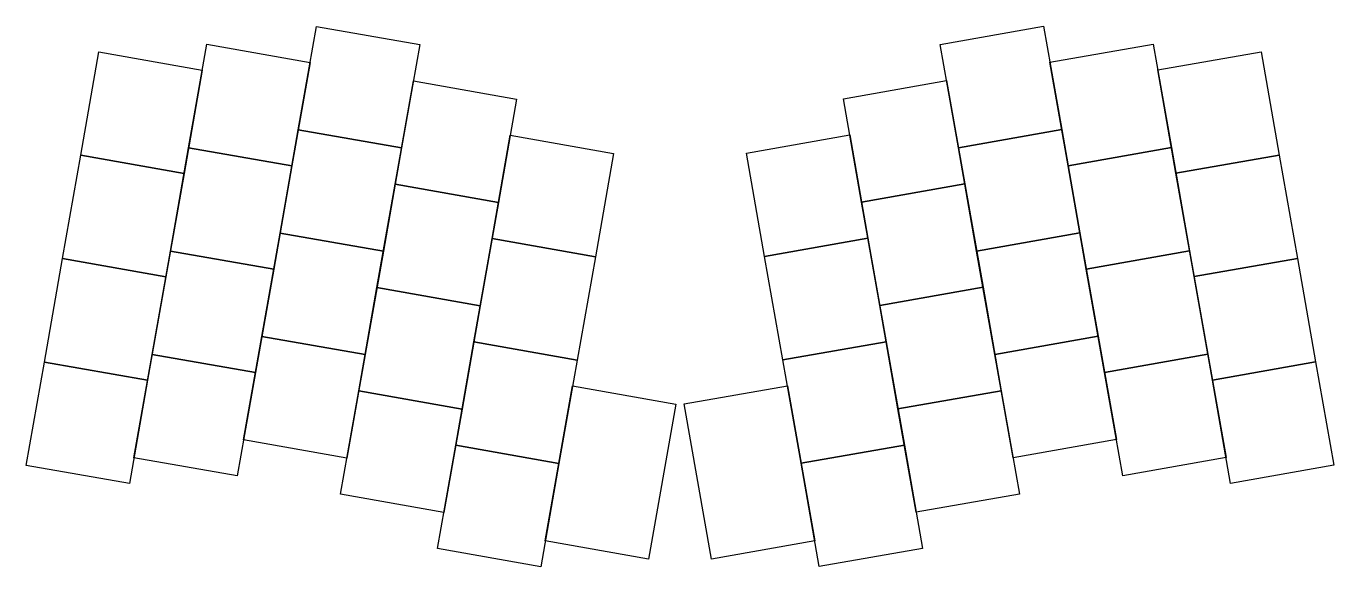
# Model space of a CAD drawing. Header units: millimetres. Extents: x -5 to 232, y -93 to 5.
import ezdxf

# ---------------------------------------------------------------- set-up
doc = ezdxf.new("R2010")
doc.units = ezdxf.units.MM

msp = doc.modelspace()

# ---------------------------------------------------------------- linework, layer by layer
at = {"linetype": 'CONTINUOUS'}
for p, q in [((43.95, -13.94), (47.25, 4.77)), ((47.25, 4.77), (65.96, 1.47)), ((160.26, 1.51), (178.97, 4.81)), ((178.97, 4.81), (182.27, -13.91)), ((4.55, -18.57), (7.85, 0.14)), ((7.85, 0.14), (26.56, -3.15)), ((24.09, -17.19), (27.39, 1.52)), ((27.39, 1.52), (46.1, -1.78)), ((65.96, 1.47), (62.66, -17.24)), ((163.56, -17.21), (160.26, 1.51)), ((180.13, -1.74), (198.84, 1.56)), ((198.84, 1.56), (202.14, -17.16)), ((199.67, -3.12), (218.38, 0.18)), ((218.38, 0.18), (221.68, -18.53)), ((46.1, -1.78), (42.8, -20.49)), ((183.43, -20.46), (180.13, -1.74)), ((26.56, -3.15), (23.26, -21.87)), ((202.96, -21.83), (199.67, -3.12)), ((61.51, -23.79), (64.81, -5.08)), ((64.81, -5.08), (83.52, -8.38)), ((142.71, -8.34), (161.42, -5.04)), ((161.42, -5.04), (164.72, -23.75)), ((83.52, -8.38), (80.22, -27.09)), ((146.01, -27.05), (142.71, -8.34)), ((40.65, -32.65), (43.95, -13.94)), ((62.66, -17.24), (43.95, -13.94)), ((43.95, -13.94), (62.66, -17.24)), ((182.27, -13.91), (163.56, -17.21)), ((163.56, -17.21), (182.27, -13.91)), ((182.27, -13.91), (185.57, -32.62)), ((79.07, -33.64), (82.37, -14.92)), ((82.37, -14.92), (101.08, -18.22)), ((125.15, -18.19), (143.86, -14.89)), ((143.86, -14.89), (147.16, -33.6)), ((1.25, -37.28), (4.55, -18.57)), ((23.26, -21.87), (4.55, -18.57)), ((4.55, -18.57), (23.26, -21.87)), ((20.79, -35.9), (24.09, -17.19)), ((42.8, -20.49), (24.09, -17.19)), ((24.09, -17.19), (42.8, -20.49)), ((62.66, -17.24), (59.37, -35.95)), ((101.08, -18.22), (97.78, -36.93)), ((128.45, -36.9), (125.15, -18.19)), ((166.86, -35.92), (163.56, -17.21)), ((202.14, -17.16), (183.43, -20.46)), ((183.43, -20.46), (202.14, -17.16)), ((202.14, -17.16), (205.44, -35.87)), ((221.68, -18.53), (202.96, -21.83)), ((202.96, -21.83), (221.68, -18.53)), ((221.68, -18.53), (224.98, -37.25)), ((42.8, -20.49), (39.5, -39.2)), ((186.73, -39.17), (183.43, -20.46)), ((23.26, -21.87), (19.96, -40.58)), ((206.26, -40.54), (202.96, -21.83)), ((58.21, -42.5), (61.51, -23.79)), ((80.22, -27.09), (61.51, -23.79)), ((61.51, -23.79), (80.22, -27.09)), ((164.72, -23.75), (146.01, -27.05)), ((146.01, -27.05), (164.72, -23.75)), ((164.72, -23.75), (168.02, -42.47)), ((80.22, -27.09), (76.92, -45.8)), ((149.3, -45.77), (146.01, -27.05)), ((37.35, -51.36), (40.65, -32.65)), ((59.37, -35.95), (40.65, -32.65)), ((40.65, -32.65), (59.37, -35.95)), ((185.57, -32.62), (166.86, -35.92)), ((166.86, -35.92), (185.57, -32.62)), ((185.57, -32.62), (188.87, -51.33)), ((75.77, -52.35), (79.07, -33.64)), ((97.78, -36.93), (79.07, -33.64)), ((79.07, -33.64), (97.78, -36.93)), ((147.16, -33.6), (128.45, -36.9)), ((128.45, -36.9), (147.16, -33.6)), ((147.16, -33.6), (150.46, -52.31)), ((-2.05, -55.99), (1.25, -37.28)), ((19.96, -40.58), (1.25, -37.28)), ((1.25, -37.28), (19.96, -40.58)), ((17.49, -54.61), (20.79, -35.9)), ((39.5, -39.2), (20.79, -35.9)), ((20.79, -35.9), (39.5, -39.2)), ((59.37, -35.95), (56.07, -54.66)), ((97.78, -36.93), (94.48, -55.65)), ((131.75, -55.61), (128.45, -36.9)), ((170.16, -54.63), (166.86, -35.92)), ((205.44, -35.87), (186.73, -39.17)), ((186.73, -39.17), (205.44, -35.87)), ((205.44, -35.87), (208.74, -54.58)), ((224.98, -37.25), (206.26, -40.54)), ((206.26, -40.54), (224.98, -37.25)), ((224.98, -37.25), (228.27, -55.96)), ((39.5, -39.2), (36.2, -57.91)), ((190.03, -57.88), (186.73, -39.17)), ((19.96, -40.58), (16.66, -59.29)), ((54.91, -61.21), (58.21, -42.5)), ((76.92, -45.8), (58.21, -42.5)), ((58.21, -42.5), (76.92, -45.8)), ((168.02, -42.47), (149.3, -45.77)), ((149.3, -45.77), (168.02, -42.47)), ((168.02, -42.47), (171.32, -61.18)), ((209.56, -59.26), (206.26, -40.54)), ((76.92, -45.8), (73.62, -64.51)), ((152.6, -64.48), (149.3, -45.77)), ((34.06, -70.07), (37.35, -51.36)), ((56.07, -54.66), (37.35, -51.36)), ((37.35, -51.36), (56.07, -54.66)), ((188.87, -51.33), (170.16, -54.63)), ((170.16, -54.63), (188.87, -51.33)), ((188.87, -51.33), (192.17, -70.04)), ((72.47, -71.06), (75.77, -52.35)), ((94.48, -55.65), (75.77, -52.35)), ((75.77, -52.35), (94.48, -55.65)), ((150.46, -52.31), (131.75, -55.61)), ((131.75, -55.61), (150.46, -52.31)), ((150.46, -52.31), (153.76, -71.03)), ((-5.35, -74.7), (-2.05, -55.99)), ((16.66, -59.29), (-2.05, -55.99)), ((-2.05, -55.99), (16.66, -59.29)), ((14.19, -73.32), (17.49, -54.61)), ((36.2, -57.91), (17.49, -54.61)), ((17.49, -54.61), (36.2, -57.91)), ((56.07, -54.66), (52.77, -73.37)), ((94.48, -55.65), (91.18, -74.36)), ((135.05, -74.32), (131.75, -55.61)), ((173.46, -73.34), (170.16, -54.63)), ((208.74, -54.58), (190.03, -57.88)), ((190.03, -57.88), (208.74, -54.58)), ((208.74, -54.58), (212.04, -73.29)), ((228.27, -55.96), (209.56, -59.26)), ((209.56, -59.26), (228.27, -55.96)), ((228.27, -55.96), (231.57, -74.67)), ((36.2, -57.91), (32.9, -76.62)), ((193.33, -76.59), (190.03, -57.88)), ((16.66, -59.29), (13.36, -78)), ((51.61, -79.92), (54.91, -61.21)), ((73.62, -64.51), (54.91, -61.21)), ((54.91, -61.21), (73.62, -64.51)), ((88.7, -88.39), (93.65, -60.32)), ((93.65, -60.32), (112.37, -63.62)), ((113.86, -63.59), (132.57, -60.29)), ((132.57, -60.29), (137.52, -88.36)), ((171.32, -61.18), (152.6, -64.48)), ((152.6, -64.48), (171.32, -61.18)), ((171.32, -61.18), (174.61, -79.89)), ((212.86, -77.97), (209.56, -59.26)), ((112.37, -63.62), (107.42, -91.69)), ((118.81, -91.66), (113.86, -63.59)), ((73.62, -64.51), (70.32, -83.22)), ((155.9, -83.19), (152.6, -64.48)), ((52.77, -73.37), (34.06, -70.07)), ((69.17, -89.77), (72.47, -71.06)), ((91.18, -74.36), (72.47, -71.06)), ((72.47, -71.06), (91.18, -74.36)), ((153.76, -71.03), (135.05, -74.32)), ((135.05, -74.32), (153.76, -71.03)), ((153.76, -71.03), (157.06, -89.74)), ((192.17, -70.04), (173.46, -73.34)), ((32.9, -76.62), (14.19, -73.32)), ((212.04, -73.29), (193.33, -76.59)), ((13.36, -78), (-5.35, -74.7)), ((91.18, -74.36), (87.88, -93.07)), ((138.35, -93.04), (135.05, -74.32)), ((231.57, -74.67), (212.86, -77.97)), ((70.32, -83.22), (51.61, -79.92)), ((174.61, -79.89), (155.9, -83.19)), ((87.88, -93.07), (69.17, -89.77)), ((107.42, -91.69), (88.7, -88.39)), ((137.52, -88.36), (118.81, -91.66)), ((157.06, -89.74), (138.35, -93.04))]:
    msp.add_line(p, q, dxfattribs=at)

doc.saveas('drawing.dxf')
